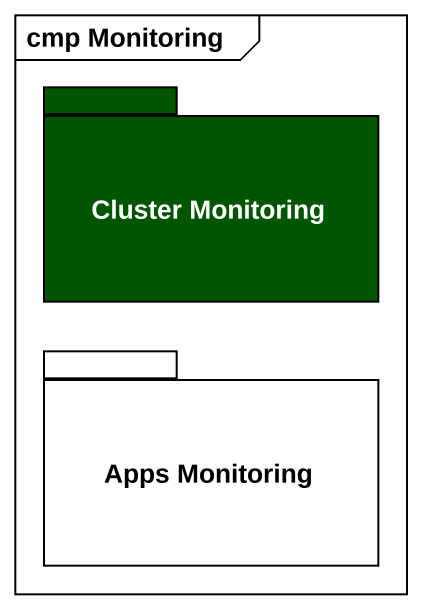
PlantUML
@startuml
mainframe cmp Monitoring
package "Cluster Monitoring" as Cluster_Monitoring #005500 {
}
package "Apps Monitoring" as Apps_Monitoring {
}
@enduml
